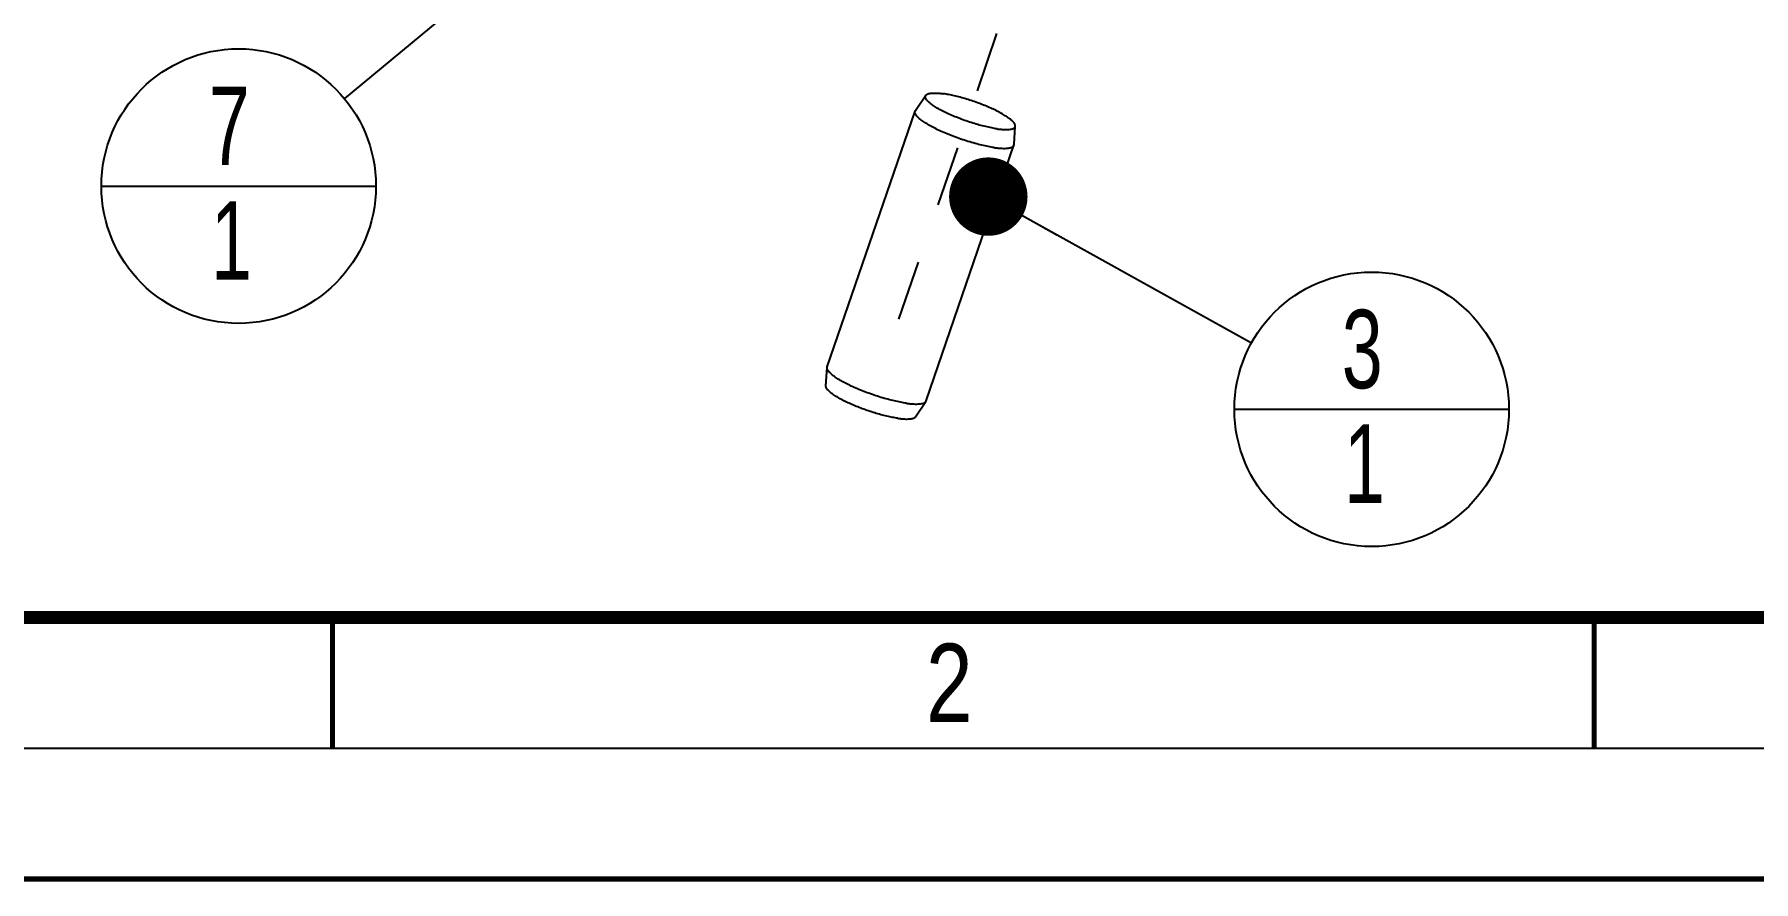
# Model space of a CAD drawing. Header units: millimetres. Extents: x 0 to 420, y 0 to 297.
# Drawn here: x 60.9 to 126.6, y -0.1 to 32.3 of the extents above; entities that cross this region are included whole.
import ezdxf

# ---------------------------------------------------------------- set-up
doc = ezdxf.new("R2010")
doc.units = ezdxf.units.MM
doc.header["$LTSCALE"] = 23.1
doc.linetypes.add('DASHED', pattern=[0.2, 0.1, -0.1])
doc.layers.get('0').update_dxf_attribs({"linetype": 'CONTINUOUS'})
doc.styles.get("Standard").update_dxf_attribs({"font": 'txt', "width": 0.8})
doc.styles.add('TEXTSTYLE_4', font='txt', dxfattribs={"width": 0.7})
doc.dimstyles.get("Standard").update_dxf_attribs({"dimtxt": 3, "dimasz": 3, "dimexe": 2, "dimexo": 2, "dimtad": 1, "dimdsep": 46, "dimtxsty": 'STANDARD', "dimblk": '_FILLED', "dimblk1": '_FILLED', "dimblk2": '_FILLED', "dimcen": 0.09, "dimadec": 0, "dimazin": 0, "dimtol": 1, "dimtp": 0.01, "dimtm": 0.01, "dimtfac": 1, "dimtofl": 0, "dimtmove": 0, "dimatfit": 3, "dimldrblk": '_FILLED', "dimfxl": 1, "dimtolj": 1, "dimarcsym": 0})

# ---------------------------------------------------------------- blocks, each defined once
blk = doc.blocks.new('_FILLED')
at = {"color": 0, "linetype": 'BYBLOCK'}
blk.add_solid([(0, 0), (-1, 0.167), (-1, -0.167)], dxfattribs=at)
blk = doc.blocks.new('BOM BALLOON 37_BL12', base_point=(68.661, 26.502))
at = {"color": 2, "linetype": 'CONTINUOUS'}
blk.add_line((63.411, 26.502), (73.911, 26.502), dxfattribs=at)
blk.add_circle((68.661, 26.502), 5.25, dxfattribs=at)
at = {"color": 2, "linetype": 'CONTINUOUS', "style": 'TEXTSTYLE_4', "width": 0.7}
for s, p in [('7', (67.522, 27.307)), ('1', (67.607, 22.924))]:
    blk.add_text(s, height=3, dxfattribs=at).set_placement(p)
blk = doc.blocks.new('BOM BALLOON 42_BL16', base_point=(111.988, 17.965))
at = {"color": 2, "linetype": 'CONTINUOUS'}
blk.add_line((106.738, 17.965), (117.238, 17.965), dxfattribs=at)
blk.add_circle((111.988, 17.965), 5.25, dxfattribs=at)
at = {"color": 2, "linetype": 'CONTINUOUS', "style": 'TEXTSTYLE_4', "width": 0.7}
for s, p in [('3', (110.848, 18.77)), ('1', (110.934, 14.387))]:
    blk.add_text(s, height=3, dxfattribs=at).set_placement(p)

msp = doc.modelspace()

# ---------------------------------------------------------------- linework, layer by layer
at = {"color": 4, "linetype": 'DASHED'}
msp.add_line((93.91, 21.409), (107.643, 61.41), dxfattribs=at)
at = {"color": 7, "linetype": 'CONTINUOUS'}
for p, q in [((94.54, 29.39), (94.938, 29.973)), ((91.171, 19.588), (94.528, 29.366)), ((94.528, 29.366), (94.54, 29.39)), ((98.316, 28.094), (98.36, 28.798)), ((94.954, 18.289), (98.311, 28.067)), ((91.122, 18.857), (91.165, 19.561)), ((94.544, 17.682), (94.942, 18.265)), ((94.942, 18.265), (94.954, 18.289)), ((5, 5), (415, 5))]:
    msp.add_line(p, q, dxfattribs=at)
for points, const_width in [([(24, 10), (410, 10)], 0.499), ([(72.25, 5), (72.25, 10)], 0.199), ([(120.5, 5), (120.5, 10)], 0.199), ([(0, 0), (420, 0)], 0.199)]:
    msp.add_lwpolyline(points, dxfattribs=dict(at, const_width=const_width))
for points, knots in [([(97.671, 28.69), (97.6, 28.7), (97.452, 28.725), (97.223, 28.775), (96.982, 28.837), (96.734, 28.91), (96.483, 28.992), (96.236, 29.082), (95.997, 29.179), (95.773, 29.279), (95.566, 29.38), (95.383, 29.481), (95.248, 29.566), (95.154, 29.632), (95.095, 29.679), (95.044, 29.724), (95.002, 29.766), (94.968, 29.807), (94.943, 29.845), (94.927, 29.881), (94.92, 29.915), (94.923, 29.946), (94.932, 29.965), (94.938, 29.973)], [0, 0, 0, 0, 0.068562, 0.143467, 0.223195, 0.306161, 0.390665, 0.474979, 0.557379, 0.636186, 0.709815, 0.776818, 0.835933, 0.862212, 0.886168, 0.907736, 0.926882, 0.943629, 0.958067, 0.970404, 0.981033, 0.9906, 1, 1, 1, 1]), ([(94.938, 29.973), (94.946, 29.985), (94.963, 30.001), (94.992, 30.018), (95.018, 30.029), (95.048, 30.039), (95.095, 30.05), (95.164, 30.059), (95.258, 30.063), (95.364, 30.06), (95.484, 30.051), (95.567, 30.041), (95.611, 30.035)], [0, 0, 0, 0, 0.063201, 0.099797, 0.140493, 0.185686, 0.235631, 0.350188, 0.484548, 0.63832, 0.810648, 1, 1, 1, 1]), ([(98.36, 28.798), (98.36, 28.808), (98.358, 28.83), (98.347, 28.863), (98.327, 28.898), (98.3, 28.936), (98.264, 28.975), (98.221, 29.016), (98.17, 29.059), (98.089, 29.121), (97.97, 29.2), (97.808, 29.295), (97.622, 29.392), (97.418, 29.488), (97.2, 29.581), (96.97, 29.671), (96.734, 29.755), (96.496, 29.831), (96.261, 29.898), (96.034, 29.956), (95.818, 30.001), (95.678, 30.025), (95.611, 30.035)], [0, 0, 0, 0, 0.009772, 0.020902, 0.033815, 0.048761, 0.065861, 0.08517, 0.106685, 0.130366, 0.183944, 0.245158, 0.313006, 0.386312, 0.463763, 0.543949, 0.625398, 0.706611, 0.786094, 0.862384, 0.934126, 1, 1, 1, 1]), ([(97.556, 27.975), (97.48, 27.986), (97.321, 28.013), (97.076, 28.065), (96.817, 28.131), (96.55, 28.208), (96.281, 28.296), (96.014, 28.392), (95.756, 28.494), (95.511, 28.601), (95.284, 28.71), (95.081, 28.819), (94.928, 28.911), (94.822, 28.984), (94.753, 29.034), (94.692, 29.084), (94.641, 29.131), (94.598, 29.176), (94.565, 29.219), (94.54, 29.26), (94.525, 29.298), (94.52, 29.334), (94.524, 29.356), (94.528, 29.366)], [0, 0, 0, 0, 0.067228, 0.140555, 0.218574, 0.299812, 0.382691, 0.465604, 0.546938, 0.625122, 0.698658, 0.766164, 0.826417, 0.853502, 0.878419, 0.901085, 0.921452, 0.939504, 0.955277, 0.968884, 0.980556, 0.990709, 1, 1, 1, 1]), ([(97.671, 28.69), (97.721, 28.683), (97.816, 28.672), (97.95, 28.663), (98.067, 28.662), (98.154, 28.67), (98.213, 28.681), (98.25, 28.691), (98.282, 28.703), (98.309, 28.718), (98.33, 28.735), (98.346, 28.754), (98.357, 28.775), (98.359, 28.79), (98.36, 28.798)], [0, 0, 0, 0, 0.202629, 0.383777, 0.541485, 0.674773, 0.73223, 0.783669, 0.829353, 0.869771, 0.905687, 0.938255, 0.969066, 1, 1, 1, 1]), ([(97.556, 27.975), (97.608, 27.968), (97.706, 27.956), (97.846, 27.945), (97.97, 27.944), (98.077, 27.95), (98.154, 27.963), (98.205, 27.979), (98.237, 27.992), (98.263, 28.008), (98.285, 28.025), (98.301, 28.045), (98.308, 28.06), (98.311, 28.067)], [0, 0, 0, 0, 0.196265, 0.373286, 0.529362, 0.663562, 0.775601, 0.823536, 0.866389, 0.904609, 0.938885, 0.970233, 1, 1, 1, 1]), ([(98.311, 28.067), (98.312, 28.069), (98.314, 28.078), (98.316, 28.087), (98.316, 28.094)], [0, 0, 0, 0, 0.247529, 1, 1, 1, 1]), ([(91.165, 19.561), (91.165, 19.564), (91.166, 19.572), (91.168, 19.581), (91.171, 19.588)], [0, 0, 0, 0, 0.25412, 1, 1, 1, 1]), ([(94.199, 18.197), (94.125, 18.207), (93.97, 18.233), (93.732, 18.284), (93.481, 18.347), (93.222, 18.421), (92.959, 18.505), (92.699, 18.598), (92.446, 18.697), (92.204, 18.8), (91.979, 18.906), (91.775, 19.013), (91.595, 19.117), (91.464, 19.205), (91.374, 19.273), (91.318, 19.32), (91.271, 19.366), (91.231, 19.409), (91.201, 19.451), (91.179, 19.49), (91.167, 19.526), (91.165, 19.55), (91.165, 19.561)], [0, 0, 0, 0, 0.065878, 0.137617, 0.21391, 0.293395, 0.374609, 0.456059, 0.536246, 0.613697, 0.687003, 0.754853, 0.816065, 0.869641, 0.893323, 0.914835, 0.934144, 0.951244, 0.966187, 0.9791, 0.990229, 1, 1, 1, 1]), ([(93.871, 17.62), (93.803, 17.63), (93.663, 17.654), (93.448, 17.699), (93.22, 17.757), (92.985, 17.824), (92.747, 17.9), (92.511, 17.984), (92.282, 18.074), (92.063, 18.167), (91.859, 18.263), (91.674, 18.36), (91.511, 18.455), (91.392, 18.534), (91.311, 18.596), (91.26, 18.639), (91.217, 18.68), (91.182, 18.719), (91.154, 18.757), (91.134, 18.792), (91.123, 18.825), (91.121, 18.847), (91.122, 18.857)], [0, 0, 0, 0, 0.065874, 0.137616, 0.213906, 0.293389, 0.374602, 0.456051, 0.536237, 0.613688, 0.686994, 0.754842, 0.816056, 0.869634, 0.893315, 0.91483, 0.934139, 0.951239, 0.966185, 0.979098, 0.990228, 1, 1, 1, 1]), ([(94.199, 18.197), (94.247, 18.19), (94.339, 18.178), (94.471, 18.168), (94.589, 18.165), (94.692, 18.169), (94.768, 18.18), (94.82, 18.192), (94.853, 18.203), (94.882, 18.215), (94.913, 18.234), (94.932, 18.251), (94.942, 18.265)], [0, 0, 0, 0, 0.189379, 0.361701, 0.51547, 0.649832, 0.764393, 0.81433, 0.859518, 0.900213, 0.936806, 1, 1, 1, 1]), ([(93.871, 17.62), (93.914, 17.614), (93.998, 17.604), (94.117, 17.595), (94.224, 17.592), (94.317, 17.596), (94.386, 17.605), (94.434, 17.616), (94.464, 17.626), (94.49, 17.637), (94.518, 17.654), (94.535, 17.67), (94.544, 17.682)], [0, 0, 0, 0, 0.189352, 0.36168, 0.515452, 0.649812, 0.764369, 0.814314, 0.859507, 0.900203, 0.936799, 1, 1, 1, 1])]:
    msp.add_open_spline(points, degree=3, knots=knots, dxfattribs=at)

# ---------------------------------------------------------------- block references
at = {"color": 2, "linetype": 'CONTINUOUS'}
for name, p in [('BOM BALLOON 37_BL12', (68.661, 26.502)), ('BOM BALLOON 42_BL16', (111.988, 17.965))]:
    msp.add_blockref(name, p, dxfattribs=at)

# ---------------------------------------------------------------- texts
at = {"color": 7, "linetype": 'CONTINUOUS', "insert": (94.946, 9), "char_height": 3, "width": 2.4, "attachment_point": 1, "line_spacing_factor": 0.9}
msp.add_mtext('2', dxfattribs=at)

# ---------------------------------------------------------------- leaders
at = {"color": 2, "linetype": 'CONTINUOUS'}
for points in [[(82.692, 38.116), (72.706, 29.85)], [(97.329, 26.099), (107.397, 20.512)]]:
    msp.add_leader(points, dimstyle='STANDARD', override={"dimtad": 0, "dimldrblk": 'DOT'}, dxfattribs=at)

doc.saveas('drawing.dxf')
